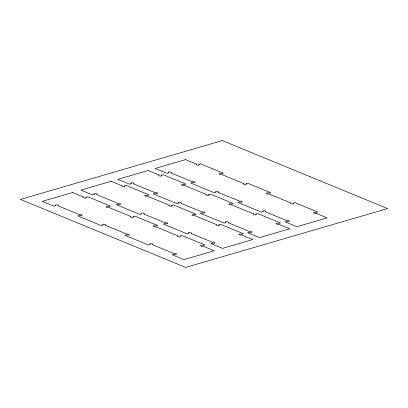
<?xml version="1.0" encoding="UTF-8"?>
<svg xmlns="http://www.w3.org/2000/svg" width="408" height="408" viewBox="0 0 408 408"><rect width="100%" height="100%" fill="white"/><g stroke="black" fill="none" stroke-linecap="round" stroke-linejoin="round"><path stroke-width="0.61" d="M222.345 140.592L20.4 199.425L185.655 267.408L387.6 208.575L222.345 140.592M72.593 192.515L42.299 201.338L54.106 206.193L55.927 205.663A1.566 0.536 7.4 0 1 55.758 204.882A1.566 0.536 7.4 0 1 57.951 205.076A1.566 0.536 7.4 0 1 58.114 205.856L79.361 214.598A1.566 0.536 7.4 0 1 81.554 214.792A1.566 0.536 7.4 0 1 81.722 215.572A1.566 0.536 7.4 0 1 79.529 215.378L77.714 215.909L101.322 225.619L103.137 225.089A1.566 0.536 7.4 0 1 102.964 224.308A1.566 0.536 7.4 0 1 105.152 224.497A1.566 0.536 7.4 0 1 105.325 225.277L126.572 234.019A1.566 0.536 7.4 0 1 128.76 234.212A1.566 0.536 7.4 0 1 128.928 234.993A1.566 0.536 7.4 0 1 126.745 234.804L124.93 235.329L148.537 245.04L150.358 244.509A1.566 0.536 7.4 0 1 150.195 243.729A1.566 0.536 7.4 0 1 152.388 243.928A1.566 0.536 7.4 0 1 152.551 244.703L173.798 253.445A1.566 0.536 7.4 0 1 175.986 253.638A1.566 0.536 7.4 0 1 176.154 254.419A1.566 0.536 7.4 0 1 173.961 254.225L172.145 254.755L183.952 259.61L214.241 250.782L203.266 246.269A1.566 0.536 7.4 0 1 201.073 246.075A1.566 0.536 7.4 0 1 200.904 245.295A1.566 0.536 7.4 0 1 203.092 245.489L204.913 244.958L182.009 235.538L180.193 236.069A1.566 0.536 7.4 0 1 180.361 236.849A1.566 0.536 7.4 0 1 178.174 236.655A1.566 0.536 7.4 0 1 178.005 235.875L156.05 226.843A1.566 0.536 7.4 0 1 153.857 226.654A1.566 0.536 7.4 0 1 153.689 225.874A1.566 0.536 7.4 0 1 155.876 226.068L157.692 225.537L134.793 216.118L132.977 216.643A1.566 0.536 7.4 0 1 133.146 217.423A1.566 0.536 7.4 0 1 130.958 217.234A1.566 0.536 7.4 0 1 130.784 216.454L108.829 207.422A1.566 0.536 7.4 0 1 106.641 207.228A1.566 0.536 7.4 0 1 106.473 206.448A1.566 0.536 7.4 0 1 108.661 206.642L110.476 206.111L87.577 196.692L85.762 197.222A1.566 0.536 7.4 0 1 85.93 198.002A1.566 0.536 7.4 0 1 83.742 197.809A1.566 0.536 7.4 0 1 83.569 197.028L72.593 192.515M111.149 181.285L80.855 190.108L92.662 194.963L94.483 194.432A1.566 0.536 7.4 0 1 94.314 193.652A1.566 0.536 7.4 0 1 96.502 193.846A1.566 0.536 7.4 0 1 96.671 194.626L117.917 203.368A1.566 0.536 7.4 0 1 120.105 203.556A1.566 0.536 7.4 0 1 120.273 204.337A1.566 0.536 7.4 0 1 118.085 204.148L116.27 204.673L139.878 214.384L141.693 213.858A1.566 0.536 7.4 0 1 141.515 213.078A1.566 0.536 7.4 0 1 143.708 213.267A1.566 0.536 7.4 0 1 143.881 214.047L165.128 222.788A1.566 0.536 7.4 0 1 167.316 222.982A1.566 0.536 7.4 0 1 167.484 223.757A1.566 0.536 7.4 0 1 165.296 223.569L163.486 224.099L187.094 233.809L188.914 233.279A1.566 0.536 7.4 0 1 188.751 232.499A1.566 0.536 7.4 0 1 190.939 232.693A1.566 0.536 7.4 0 1 191.102 233.473L212.354 242.214A1.566 0.536 7.4 0 1 214.542 242.408A1.566 0.536 7.4 0 1 214.71 243.183A1.566 0.536 7.4 0 1 212.517 242.989L210.701 243.52L222.503 248.375L252.797 239.552L241.816 235.039A1.566 0.536 7.4 0 1 239.629 234.845A1.566 0.536 7.4 0 1 239.46 234.065A1.566 0.536 7.4 0 1 241.648 234.258L243.464 233.728L220.565 224.308L218.749 224.839A1.566 0.536 7.4 0 1 218.917 225.614A1.566 0.536 7.4 0 1 216.73 225.425A1.566 0.536 7.4 0 1 216.556 224.645L194.601 215.613A1.566 0.536 7.4 0 1 192.413 215.424A1.566 0.536 7.4 0 1 192.239 214.644A1.566 0.536 7.4 0 1 194.432 214.832L196.248 214.302L173.349 204.882L171.533 205.413A1.566 0.536 7.4 0 1 171.702 206.193A1.566 0.536 7.4 0 1 169.514 205.999A1.566 0.536 7.4 0 1 169.34 205.224L147.385 196.192A1.566 0.536 7.4 0 1 145.197 195.998A1.566 0.536 7.4 0 1 145.024 195.218A1.566 0.536 7.4 0 1 147.217 195.412L149.032 194.881L126.133 185.462L124.318 185.992A1.566 0.536 7.4 0 1 124.486 186.767A1.566 0.536 7.4 0 1 122.298 186.578A1.566 0.536 7.4 0 1 122.125 185.798L111.149 181.285M148.124 170.508L117.836 179.336L129.637 184.192L131.458 183.661A1.566 0.536 7.4 0 1 131.294 182.881A1.566 0.536 7.4 0 1 133.482 183.075A1.566 0.536 7.4 0 1 133.645 183.855L154.897 192.591A1.566 0.536 7.4 0 1 157.085 192.785A1.566 0.536 7.4 0 1 157.253 193.565A1.566 0.536 7.4 0 1 155.06 193.372L153.245 193.902L176.853 203.612L178.673 203.082A1.566 0.536 7.4 0 1 178.495 202.302A1.566 0.536 7.4 0 1 180.688 202.496A1.566 0.536 7.4 0 1 180.856 203.276L202.108 212.012A1.566 0.536 7.4 0 1 204.296 212.206A1.566 0.536 7.4 0 1 204.464 212.986A1.566 0.536 7.4 0 1 202.276 212.798L200.466 213.323L224.074 223.038L225.894 222.508A1.566 0.536 7.4 0 1 225.731 221.728A1.566 0.536 7.4 0 1 227.919 221.921A1.566 0.536 7.4 0 1 228.082 222.702L249.329 231.443A1.566 0.536 7.4 0 1 251.522 231.632A1.566 0.536 7.4 0 1 251.69 232.412A1.566 0.536 7.4 0 1 249.497 232.218L247.681 232.749L259.483 237.604L289.777 228.781L278.797 224.262A1.566 0.536 7.4 0 1 276.609 224.074A1.566 0.536 7.4 0 1 276.435 223.293A1.566 0.536 7.4 0 1 278.628 223.482L280.444 222.957L257.545 213.532L255.724 214.062A1.566 0.536 7.4 0 1 255.898 214.843A1.566 0.536 7.4 0 1 253.71 214.654A1.566 0.536 7.4 0 1 253.536 213.874L231.581 204.841A1.566 0.536 7.4 0 1 229.393 204.648A1.566 0.536 7.4 0 1 229.22 203.867A1.566 0.536 7.4 0 1 231.412 204.061L233.228 203.531L210.329 194.111L208.508 194.641A1.566 0.536 7.4 0 1 208.682 195.422A1.566 0.536 7.4 0 1 206.489 195.228A1.566 0.536 7.4 0 1 206.321 194.448L184.365 185.416A1.566 0.536 7.4 0 1 182.172 185.227A1.566 0.536 7.4 0 1 182.004 184.447A1.566 0.536 7.4 0 1 184.192 184.635L186.012 184.11L163.113 174.685L161.293 175.216A1.566 0.536 7.4 0 1 161.466 175.996A1.566 0.536 7.4 0 1 159.273 175.807A1.566 0.536 7.4 0 1 159.105 175.027L148.124 170.508M185.518 159.615L155.224 168.443L167.03 173.298L168.851 172.768A1.566 0.536 7.4 0 1 168.683 171.987A1.566 0.536 7.4 0 1 170.87 172.181A1.566 0.536 7.4 0 1 171.039 172.961L192.285 181.703A1.566 0.536 7.4 0 1 194.478 181.891A1.566 0.536 7.4 0 1 194.641 182.672A1.566 0.536 7.4 0 1 192.454 182.478L190.638 183.008L214.246 192.719L216.061 192.194A1.566 0.536 7.4 0 1 215.883 191.408A1.566 0.536 7.4 0 1 218.076 191.602A1.566 0.536 7.4 0 1 218.249 192.382L239.496 201.124A1.566 0.536 7.4 0 1 241.684 201.317A1.566 0.536 7.4 0 1 241.852 202.093A1.566 0.536 7.4 0 1 239.664 201.904L237.854 202.434L261.462 212.145L263.282 211.614A1.566 0.536 7.4 0 1 263.119 210.834A1.566 0.536 7.4 0 1 265.307 211.028A1.566 0.536 7.4 0 1 265.47 211.808L286.722 220.549A1.566 0.536 7.4 0 1 288.91 220.738A1.566 0.536 7.4 0 1 289.078 221.519A1.566 0.536 7.4 0 1 286.885 221.325L285.07 221.855L296.871 226.71L327.165 217.887L316.185 213.369A1.566 0.536 7.4 0 1 313.997 213.18A1.566 0.536 7.4 0 1 313.829 212.4A1.566 0.536 7.4 0 1 316.016 212.594L317.832 212.063L294.933 202.643L293.117 203.169A1.566 0.536 7.4 0 1 293.286 203.949A1.566 0.536 7.4 0 1 291.098 203.76A1.566 0.536 7.4 0 1 290.924 202.98L268.969 193.948A1.566 0.536 7.4 0 1 266.781 193.754A1.566 0.536 7.4 0 1 266.608 192.979A1.566 0.536 7.4 0 1 268.801 193.168L270.616 192.637L247.717 183.218L245.902 183.748A1.566 0.536 7.4 0 1 246.07 184.528A1.566 0.536 7.4 0 1 243.882 184.334A1.566 0.536 7.4 0 1 243.709 183.554L221.753 174.522A1.566 0.536 7.4 0 1 219.565 174.333A1.566 0.536 7.4 0 1 219.392 173.553A1.566 0.536 7.4 0 1 221.585 173.747L223.4 173.216L200.501 163.797L198.686 164.322A1.566 0.536 7.4 0 1 198.854 165.102A1.566 0.536 7.4 0 1 196.666 164.914A1.566 0.536 7.4 0 1 196.493 164.133L185.518 159.615"/></g></svg>
